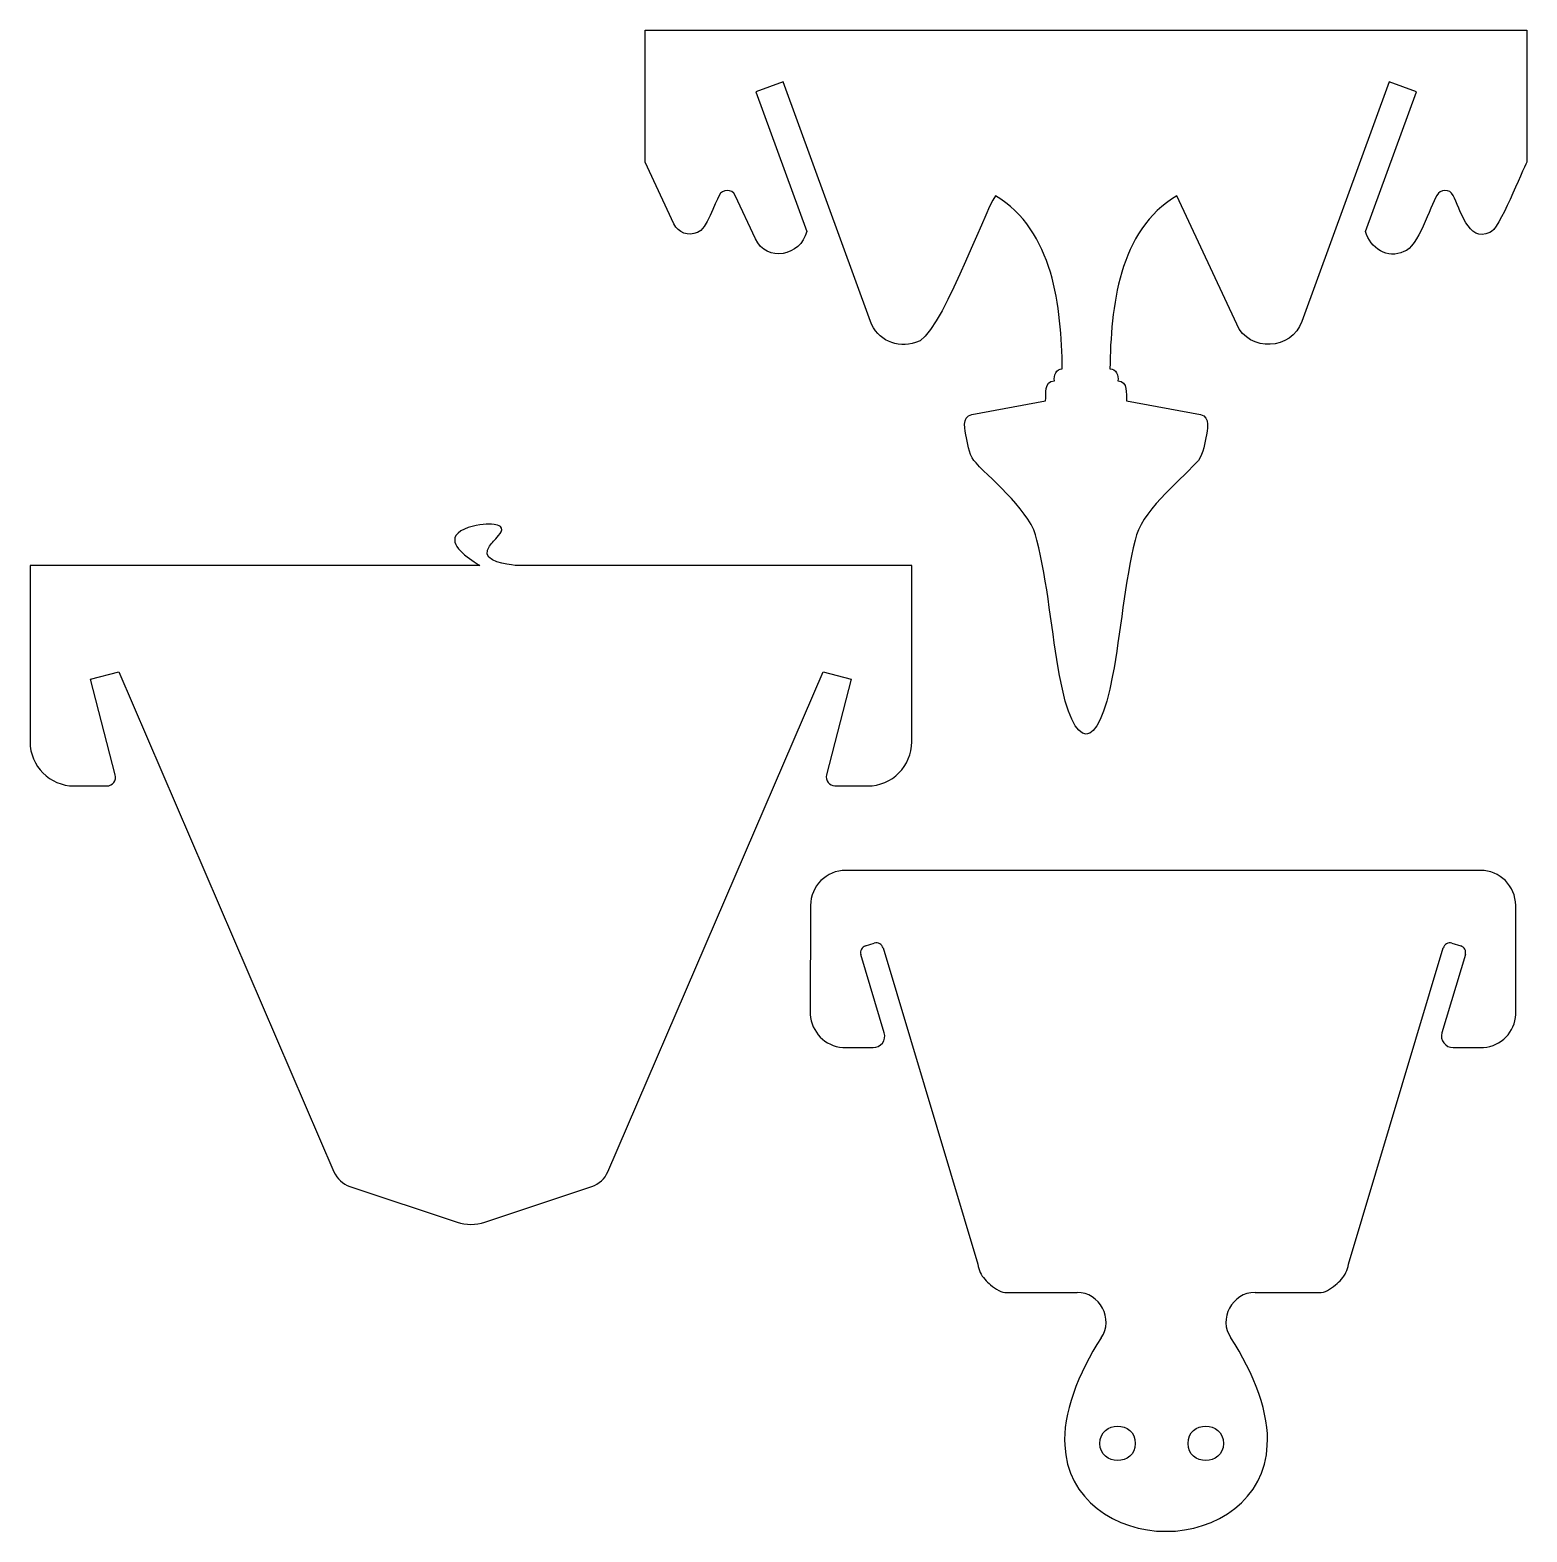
# Model space of a CAD drawing. Header units: millimetres. Extents: x 140 to 310, y 65 to 235.
import ezdxf

# ---------------------------------------------------------------- set-up
doc = ezdxf.new("R2010")
doc.units = ezdxf.units.MM
doc.header["$MEASUREMENT"] = 0
doc.layers.get('0').update_dxf_attribs({"lineweight": 0})

msp = doc.modelspace()

# ---------------------------------------------------------------- linework, layer by layer
at = {"color": 18, "lineweight": 25, "true_color": 0x000000}
for p, q in [((191.19, 174.55), (140.19, 174.55)), ((140.19, 174.55), (140.19, 154.55)), ((240.19, 174.55), (195.19, 174.55)), ((240.19, 154.55), (240.19, 174.55)), ((147.06, 161.65), (150.25, 162.48)), ((150.25, 162.48), (174.66, 105.79)), ((205.72, 105.79), (230.13, 162.48)), ((230.13, 162.48), (233.32, 161.65)), ((149.86, 150.8), (147.06, 161.65)), ((233.32, 161.65), (230.51, 150.8)), ((145.19, 149.55), (148.9, 149.55)), ((231.48, 149.55), (235.19, 149.55)), ((304.69, 139.97), (232.7, 139.97)), ((228.71, 136), (228.68, 123.64)), ((308.7, 123.64), (308.68, 136)), ((234.95, 131.41), (235.94, 131.71)), ((236.93, 131.17), (247.69, 95.31)), ((289.7, 95.31), (300.45, 131.17)), ((301.45, 131.71), (302.44, 131.41)), ((237.07, 121.56), (234.42, 130.42)), ((302.97, 130.42), (300.32, 121.56)), ((232.35, 119.88), (232.36, 119.88)), ((232.36, 119.88), (235.79, 119.88)), ((301.6, 119.88), (305.03, 119.88)), ((305.03, 119.88), (305.04, 119.88)), ((176.46, 104.13), (188.61, 100.08)), ((191.77, 100.08), (203.91, 104.13)), ((251, 92.09), (258.93, 92.09)), ((279.12, 92.09), (280.72, 92.09)), ((280.72, 92.09), (286.38, 92.09))]:
    msp.add_line(p, q, dxfattribs=at)
for points, knots in [([(225.6, 229.41), (225.6, 229.41), (235.49, 202.23), (235.49, 202.23), (236.25, 200.15), (238.54, 199.08), (240.62, 199.84), (243.23, 200.05), (248.38, 214.69), (249.67, 216.47), (256.28, 212.57), (257.15, 203.81), (257.26, 196.85), (256.56, 196.88), (256.26, 196.06), (256.36, 195.47), (255.15, 195.48), (255.45, 193.99), (255.37, 193.21), (255.37, 193.21), (247, 191.66), (247, 191.66), (245.79, 191.39), (246.24, 189.9), (246.38, 189.02), (246.61, 188.08), (246.72, 186.85), (247.48, 186.18), (249.48, 183.98), (253.85, 180.52), (254.38, 177.43), (255.58, 172.85), (256.07, 166.71), (256.95, 162.07), (258.55, 153.26), (261.35, 153.19), (262.97, 162.07), (263.85, 166.71), (264.34, 172.85), (265.53, 177.43), (266.05, 180.5), (270.47, 184.02), (272.44, 186.18), (273.19, 186.85), (273.32, 188.1), (273.54, 189.02), (273.68, 189.9), (274.13, 191.38), (272.92, 191.66), (272.92, 191.66), (264.55, 193.21), (264.55, 193.21), (264.47, 193.99), (264.77, 195.48), (263.56, 195.47), (263.66, 196.06), (263.36, 196.88), (262.66, 196.85), (262.76, 203.81), (263.63, 212.57), (270.25, 216.47), (270.25, 216.47), (277.04, 201.91), (277.04, 201.91), (278.41, 198.71), (283.33, 198.94), (284.42, 202.23), (284.42, 202.23), (294.32, 229.41), (294.32, 229.41), (294.32, 229.41), (297.42, 228.28), (297.42, 228.28), (297.42, 228.28), (291.64, 212.42), (291.64, 212.42), (292.22, 210.56), (294.12, 209.24), (296.01, 210.15), (297.6, 210.63), (298.99, 215.27), (299.75, 216.51), (300.08, 217.27), (301.24, 217.28), (301.57, 216.51), (302.39, 215.06), (303.26, 211.1), (305.73, 212.31), (306.82, 212.48), (309.4, 219.47), (309.96, 220.27), (309.96, 220.27), (309.96, 235.27), (309.96, 235.27), (309.96, 235.27), (209.96, 235.27), (209.96, 235.27), (209.96, 235.27), (209.96, 220.27), (209.96, 220.27), (209.96, 220.27), (213.22, 213.28), (213.22, 213.28), (213.68, 212.28), (214.87, 211.85), (215.87, 212.31), (216.93, 212.64), (217.84, 215.69), (218.35, 216.51), (218.68, 217.27), (219.83, 217.28), (220.16, 216.51), (220.16, 216.51), (222.45, 211.6), (222.45, 211.6), (223.71, 208.86), (227.61, 209.65), (228.27, 212.42), (228.27, 212.42), (222.5, 228.28), (222.5, 228.28), (222.5, 228.28), (225.6, 229.41), (225.6, 229.41)], [0, 0, 0, 0, 1, 1, 1, 2, 2, 2, 3, 3, 3, 4, 4, 4, 5, 5, 5, 6, 6, 6, 7, 7, 7, 8, 8, 8, 9, 9, 9, 10, 10, 10, 11, 11, 11, 12, 12, 12, 13, 13, 13, 14, 14, 14, 15, 15, 15, 16, 16, 16, 17, 17, 17, 18, 18, 18, 19, 19, 19, 20, 20, 20, 21, 21, 21, 22, 22, 22, 23, 23, 23, 24, 24, 24, 25, 25, 25, 26, 26, 26, 27, 27, 27, 28, 28, 28, 29, 29, 29, 30, 30, 30, 31, 31, 31, 32, 32, 32, 33, 33, 33, 34, 34, 34, 35, 35, 35, 36, 36, 36, 37, 37, 37, 38, 38, 38, 39, 39, 39, 40, 40, 40, 41, 41, 41, 41]), ([(195.19, 174.55), (194.35, 174.68), (191.59, 174.98), (192.06, 176.28), (192.23, 176.73), (192.57, 177.08), (192.87, 177.43), (193.14, 177.76), (194.03, 178.55), (193.54, 178.96), (193.34, 179.12), (193.08, 179.16), (192.84, 179.2), (192.43, 179.25), (192.01, 179.24), (191.59, 179.2), (190.64, 179.1), (189.02, 178.79), (188.48, 177.93), (187.75, 176.65), (190.29, 175.12), (191.19, 174.55)], [0, 0, 0, 0, 1, 1, 1, 2, 2, 2, 3, 3, 3, 4, 4, 4, 5, 5, 5, 6, 6, 6, 7, 7, 7, 7]), ([(247.69, 95.31), (247.7, 94.98), (247.82, 94.67), (247.96, 94.37), (248.22, 93.81), (248.66, 93.36), (249.13, 92.97), (249.43, 92.73), (249.72, 92.49), (250.06, 92.32), (250.35, 92.17), (250.68, 92.1), (251, 92.09)], [0, 0, 0, 0, 1, 1, 1, 2, 2, 2, 3, 3, 3, 4, 4, 4, 4]), ([(286.38, 92.09), (286.71, 92.1), (287.03, 92.17), (287.33, 92.32), (287.67, 92.49), (287.96, 92.73), (288.25, 92.97), (288.73, 93.36), (289.17, 93.81), (289.43, 94.37), (289.57, 94.67), (289.69, 94.98), (289.7, 95.31)], [0, 0, 0, 0, 1, 1, 1, 2, 2, 2, 3, 3, 3, 4, 4, 4, 4]), ([(265.53, 74.99), (265.56, 77.58), (261.49, 77.58), (261.53, 74.99), (261.49, 72.39), (265.56, 72.39), (265.53, 74.99)], [0, 0, 0, 0, 1, 1, 1, 2, 2, 2, 2]), ([(275.53, 74.99), (275.56, 77.58), (271.49, 77.58), (271.53, 74.99), (271.49, 72.39), (275.56, 72.39), (275.53, 74.99)], [0, 0, 0, 0, 1, 1, 1, 2, 2, 2, 2])]:
    msp.add_open_spline(points, degree=3, knots=knots, dxfattribs=at)
for points in [[(140.19, 154.55), (140.19, 151.79), (142.43, 149.55), (145.19, 149.55)], [(235.19, 149.55), (237.95, 149.55), (240.19, 151.79), (240.19, 154.55)], [(148.9, 149.55), (149.54, 149.54), (150.03, 150.18), (149.86, 150.8)], [(230.51, 150.8), (230.34, 150.18), (230.84, 149.55), (231.48, 149.55)], [(232.7, 139.97), (230.5, 139.97), (228.72, 138.19), (228.71, 136)], [(308.68, 136), (308.67, 138.19), (306.89, 139.97), (304.69, 139.97)], [(234.95, 131.41), (234.53, 131.28), (234.29, 130.84), (234.42, 130.42)], [(236.93, 131.17), (236.81, 131.59), (236.36, 131.83), (235.94, 131.71)], [(301.45, 131.71), (301.02, 131.83), (300.58, 131.59), (300.45, 131.17)], [(302.97, 130.42), (303.1, 130.84), (302.86, 131.28), (302.44, 131.41)], [(228.68, 123.64), (228.79, 121.64), (230.36, 120.04), (232.35, 119.88)], [(305.04, 119.88), (307.03, 120.04), (308.59, 121.64), (308.7, 123.64)], [(235.79, 119.88), (236.66, 119.84), (237.33, 120.73), (237.07, 121.56)], [(300.32, 121.56), (300.05, 120.73), (300.73, 119.85), (301.6, 119.88)], [(174.66, 105.79), (174.99, 105), (175.65, 104.4), (176.46, 104.13)], [(203.91, 104.13), (204.72, 104.4), (205.38, 105), (205.72, 105.79)], [(188.61, 100.08), (189.63, 99.74), (190.74, 99.74), (191.77, 100.08)], [(261.67, 86.96), (263.16, 89.06), (261.49, 92.15), (258.93, 92.09)], [(279.12, 92.09), (276.55, 92.15), (274.9, 89.06), (276.37, 86.96)], [(261.67, 86.96), (259.07, 83.04), (257.23, 78.1), (257.55, 74.79)], [(280.5, 74.79), (280.82, 78.1), (278.98, 83.04), (276.37, 86.96)], [(257.55, 74.79), (257.73, 68.71), (263.36, 64.94), (269.02, 65.02)], [(269.02, 65.02), (274.68, 64.94), (280.32, 68.71), (280.5, 74.79)]]:
    msp.add_open_spline(points, degree=3, dxfattribs=at)

doc.saveas('drawing.dxf')
